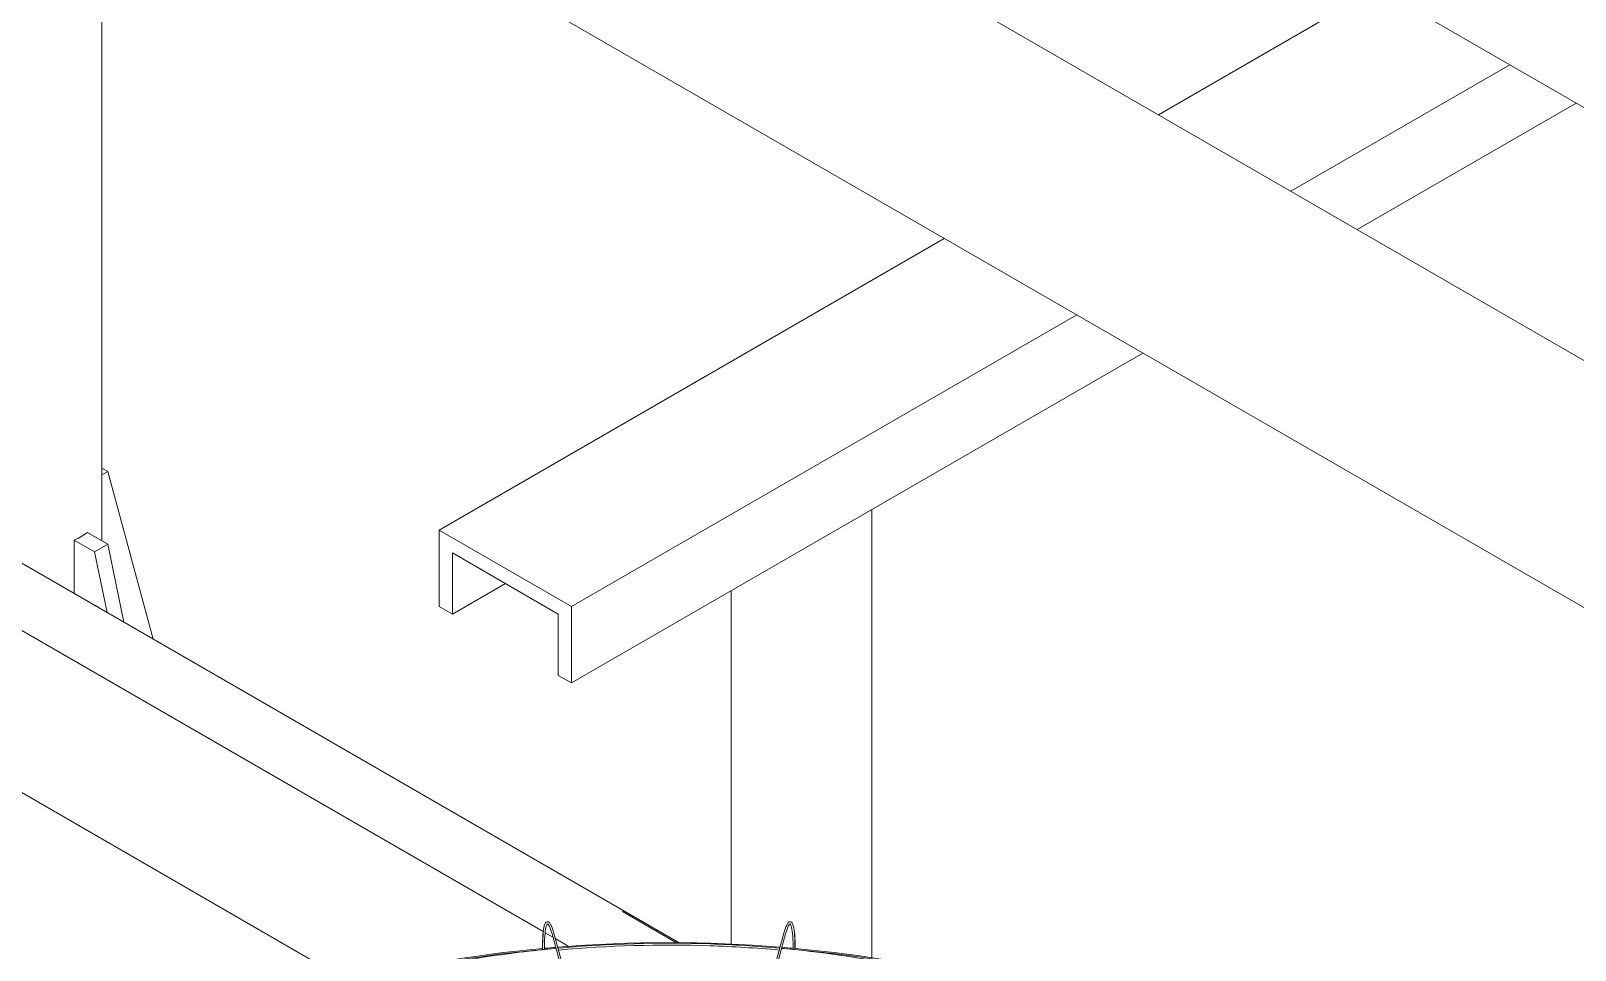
# Model space of a CAD drawing. Header units: millimetres. Extents: x -312439 to 477422, y -331570 to 212570.
# Drawn here: x 397379 to 397884, y 107951 to 108251 of the extents above; entities that cross this region are included whole.
import ezdxf

# ---------------------------------------------------------------- set-up
doc = ezdxf.new("R2010")
doc.units = ezdxf.units.MM

msp = doc.modelspace()

# ---------------------------------------------------------------- linework, layer by layer
at = {"color": 5, "linetype": 'Continuous', "lineweight": 0, "extrusion": (0, 0.816497, 0.57735)}
for p, q in [((398641.904, 107707.657), (397028.099, 108639.388)), ((398850.496, 107506.394), (396993.097, 108578.764)), ((398979.781, 107595.272), (397306.445, 108561.374))]:
    msp.add_line(p, q, dxfattribs=at)
at = {"color": 0, "linetype": 'Continuous', "lineweight": 0, "extrusion": (0, 0.816497, 0.57735)}
for p, q in [((397402.064, 108342.647), (397402.064, 108084.78)), ((397819.104, 108265.389), (397747.494, 108224.045)), ((397862.411, 108240.386), (397790.801, 108199.042)), ((397884.065, 108227.885), (397812.454, 108186.541)), ((397677.491, 108183.629), (397512.346, 108088.282)), ((397720.798, 108158.626), (397555.652, 108063.279)), ((397742.451, 108146.124), (397555.652, 108038.276)), ((397403.998, 108107.416), (397402.064, 108108.533)), ((397403.998, 108107.416), (397402.064, 108106.299)), ((397418.91, 108052.589), (397403.998, 108107.416)), ((397653.8, 108094.941), (397653.8, 107948.452)), ((397399.667, 108081.163), (397393.026, 108084.997)), ((397393.026, 108084.997), (397393.026, 108067.533)), ((397403.998, 108083.663), (397397.357, 108087.498)), ((397512.346, 108088.282), (397555.652, 108063.279)), ((397512.346, 108063.279), (397512.346, 108088.282)), ((397399.667, 108081.163), (397403.998, 108083.663)), ((397403.773, 108061.329), (397399.667, 108081.163)), ((397409.279, 108058.15), (397403.998, 108083.663)), ((397516.676, 108080.781), (397516.676, 108060.779)), ((397551.322, 108060.779), (397516.676, 108080.781)), ((397533.999, 108070.78), (397516.676, 108060.779)), ((397607.866, 108068.421), (397607.866, 107952.908)), ((397516.676, 108060.779), (397512.346, 108063.279)), ((397551.322, 108040.776), (397551.322, 108060.779)), ((397555.652, 108063.279), (397555.652, 108038.276)), ((397555.652, 108038.276), (397551.322, 108040.776)), ((397572.712, 107963.792), (397572.279, 107963.542)), ((397572.279, 107963.542), (397589.919, 107953.357)), ((397590.794, 107953.352), (397572.712, 107963.792)), ((397574.533, 107962.24), (397574.966, 107962.49)), ((397547.013, 107956.626), (397549.565, 107955.153)), ((397549.255, 107956.283), (397582.848, 107833.828)), ((397583.467, 107833.887), (397549.846, 107956.445)), ((397550.319, 107954.717), (397554.726, 107952.173)), ((397625.038, 107956.445), (397591.416, 107833.887)), ((397625.628, 107956.283), (397592.035, 107833.828))]:
    msp.add_line(p, q, dxfattribs=at)
at = {"color": 3, "linetype": 'Continuous', "lineweight": 0, "extrusion": (0, 0.816497, 0.57735)}
for p, q in [((397590.794, 107953.352), (397355.059, 108089.454)), ((397355.079, 108067.439), (397546.392, 107956.985)), ((397473.689, 107945.953), (397355.079, 108014.433))]:
    msp.add_line(p, q, dxfattribs=at)
at = {"color": 0, "linetype": 'Continuous', "lineweight": 0}
for centre, major_axis, ratio, start_param, end_param in [((397379.097, 108095.54), (-22.967, 0), 0.5773503, 2.2224629, 2.4899261), ((397587.55, 107801.968), (-262.225, 0), 0.5773503, 4.5737285, 4.8518651), ((397587.55, 107801.968), (-262.225, 0), 0.5773503, 4.8709744, 5.1337903), ((397587.55, 107801.968), (-261.613, 0), 0.5773503, 4.8702538, 5.1336735), ((397546.444, 107951.475), (0.306, 0), 0.5773503, 3.1415927, 3.7072911), ((397546.492, 107951.3), (0.306, 0.001), 0.5647458, 3.2969897, 4.867786), ((397546.492, 107951.3), (0.306, 0.001), 0.5647458, 4.867786, 6.2831853), ((397587.55, 107801.968), (-261.613, 0), 0.5773503, 4.8601846, 4.8693633), ((397587.55, 107801.968), (-262.225, 0), 0.5773503, 4.8542575, 4.8684283), ((397587.55, 107801.968), (-261.613, 0), 0.5773503, 4.556469, 4.5713736), ((397587.55, 107801.968), (-262.225, 0), 0.5773503, 4.5571855, 4.5713361), ((397628.391, 107951.3), (0.306, -0.001), 0.5647458, 3.1415927, 4.5569919), ((397628.391, 107951.3), (0.306, -0.001), 0.5647458, 4.5569919, 6.1277883), ((397587.55, 107801.968), (-261.613, 0), 0.5773503, 4.2918428, 4.5551023), ((397628.439, 107951.475), (0.306, 0), 0.5773503, 5.7174869, 6.2831853), ((397587.55, 107801.968), (-262.225, 0), 0.5773503, 4.2917243, 4.5546375)]:
    msp.add_ellipse(centre, major_axis=major_axis, ratio=ratio, start_param=start_param, end_param=end_param, dxfattribs=at)
for points, knots in [([(397546.138, 107951.475), (397546.138, 107953.178), (397546.19, 107954.695), (397546.393, 107957.214), (397546.542, 107958.213), (397546.944, 107959.635), (397547.169, 107960.15), (397547.955, 107960.266), (397548.203, 107960.118), (397548.754, 107959.533), (397549.062, 107958.878), (397549.541, 107957.497), (397549.694, 107956.999), (397549.846, 107956.445)], [4.712389, 4.712389, 4.712389, 4.712389, 5.0265482, 5.0265482, 5.3407075, 5.3407075, 5.6548668, 5.6548668, 5.8236028, 5.8236028, 6.1377621, 6.1377621, 6.2831853, 6.2831853, 6.2831853, 6.2831853]), ([(397549.255, 107956.283), (397548.937, 107957.443), (397548.617, 107958.335), (397548.061, 107959.415), (397547.812, 107959.565), (397547.785, 107959.565), (397547.581, 107959.416), (397547.228, 107958.252), (397547.084, 107957.402), (397546.873, 107955.158), (397546.811, 107953.728), (397546.798, 107951.84), (397546.798, 107951.573), (397546.799, 107951.301)], [0, 0, 0, 0, 0.3152669, 0.3152669, 0.6094726, 0.6094726, 0.9267406, 0.9267406, 1.2208373, 1.2208373, 1.5356304, 1.5356304, 1.5863402, 1.5863402, 1.5863402, 1.5863402]), ([(397628.745, 107951.475), (397628.745, 107953.178), (397628.693, 107954.695), (397628.49, 107957.214), (397628.341, 107958.213), (397627.939, 107959.635), (397627.714, 107960.15), (397626.929, 107960.266), (397626.68, 107960.118), (397626.129, 107959.533), (397625.822, 107958.878), (397625.342, 107957.497), (397625.19, 107956.999), (397625.038, 107956.445)], [4.712389, 4.712389, 4.712389, 4.712389, 5.0265482, 5.0265482, 5.3407075, 5.3407075, 5.6548668, 5.6548668, 5.8236028, 5.8236028, 6.1377621, 6.1377621, 6.2831853, 6.2831853, 6.2831853, 6.2831853]), ([(397625.628, 107956.283), (397625.946, 107957.443), (397626.266, 107958.335), (397626.822, 107959.415), (397627.071, 107959.565), (397627.098, 107959.565), (397627.303, 107959.416), (397627.655, 107958.252), (397627.799, 107957.402), (397628.01, 107955.158), (397628.072, 107953.728), (397628.085, 107951.84), (397628.085, 107951.573), (397628.085, 107951.301)], [0, 0, 0, 0, 0.3152669, 0.3152669, 0.6094726, 0.6094726, 0.9267406, 0.9267406, 1.2208373, 1.2208373, 1.5356304, 1.5356304, 1.5863402, 1.5863402, 1.5863402, 1.5863402]), ([(397546.52, 107957.611), (397546.511, 107957.55), (397546.502, 107957.488), (397546.35, 107956.401), (397546.256, 107955.098), (397546.193, 107952.861), (397546.184, 107952.1), (397546.186, 107951.3)], [1.10131175, 1.10131175, 1.10131175, 1.10131175, 1.12076762, 1.12076762, 1.43803566, 1.43803566, 1.5863026, 1.5863026, 1.5863026, 1.5863026]), ([(397623.699, 107951.565), (397616.204, 107952.242), (397608.652, 107952.71), (397584.425, 107953.526), (397567.666, 107953.055), (397551.184, 107951.565)], [5.342386, 5.342386, 5.342386, 5.342386, 5.43953692, 5.43953692, 5.65318828, 5.65318828, 5.65318828, 5.65318828]), ([(397623.534, 107950.964), (397616.016, 107951.642), (397608.44, 107952.108), (397584.322, 107952.908), (397567.699, 107952.439), (397551.349, 107950.964)], [5.34285963, 5.34285963, 5.34285963, 5.34285963, 5.44045758, 5.44045758, 5.65271466, 5.65271466, 5.65271466, 5.65271466]), ([(397628.363, 107957.611), (397628.372, 107957.55), (397628.381, 107957.488), (397628.533, 107956.401), (397628.627, 107955.098), (397628.69, 107952.861), (397628.699, 107952.1), (397628.697, 107951.3)], [1.10131175, 1.10131175, 1.10131175, 1.10131175, 1.12076762, 1.12076762, 1.43803566, 1.43803566, 1.5863026, 1.5863026, 1.5863026, 1.5863026]), ([(397550.565, 107951.508), (397542.558, 107950.771), (397534.617, 107949.794), (397511.19, 107946.168), (397496.029, 107942.82), (397481.622, 107938.609)], [5.65586592, 5.65586592, 5.65586592, 5.65586592, 5.75969853, 5.75969853, 5.96646224, 5.96646224, 5.96646224, 5.96646224]), ([(397693.261, 107938.609), (397686.974, 107940.447), (397680.542, 107942.121), (397658.003, 107947.295), (397641.31, 107949.944), (397624.318, 107951.508)], [5.02911205, 5.02911205, 5.02911205, 5.02911205, 5.11935362, 5.11935362, 5.33970837, 5.33970837, 5.33970837, 5.33970837])]:
    msp.add_open_spline(points, degree=3, knots=knots, dxfattribs=at)

doc.saveas('drawing.dxf')
